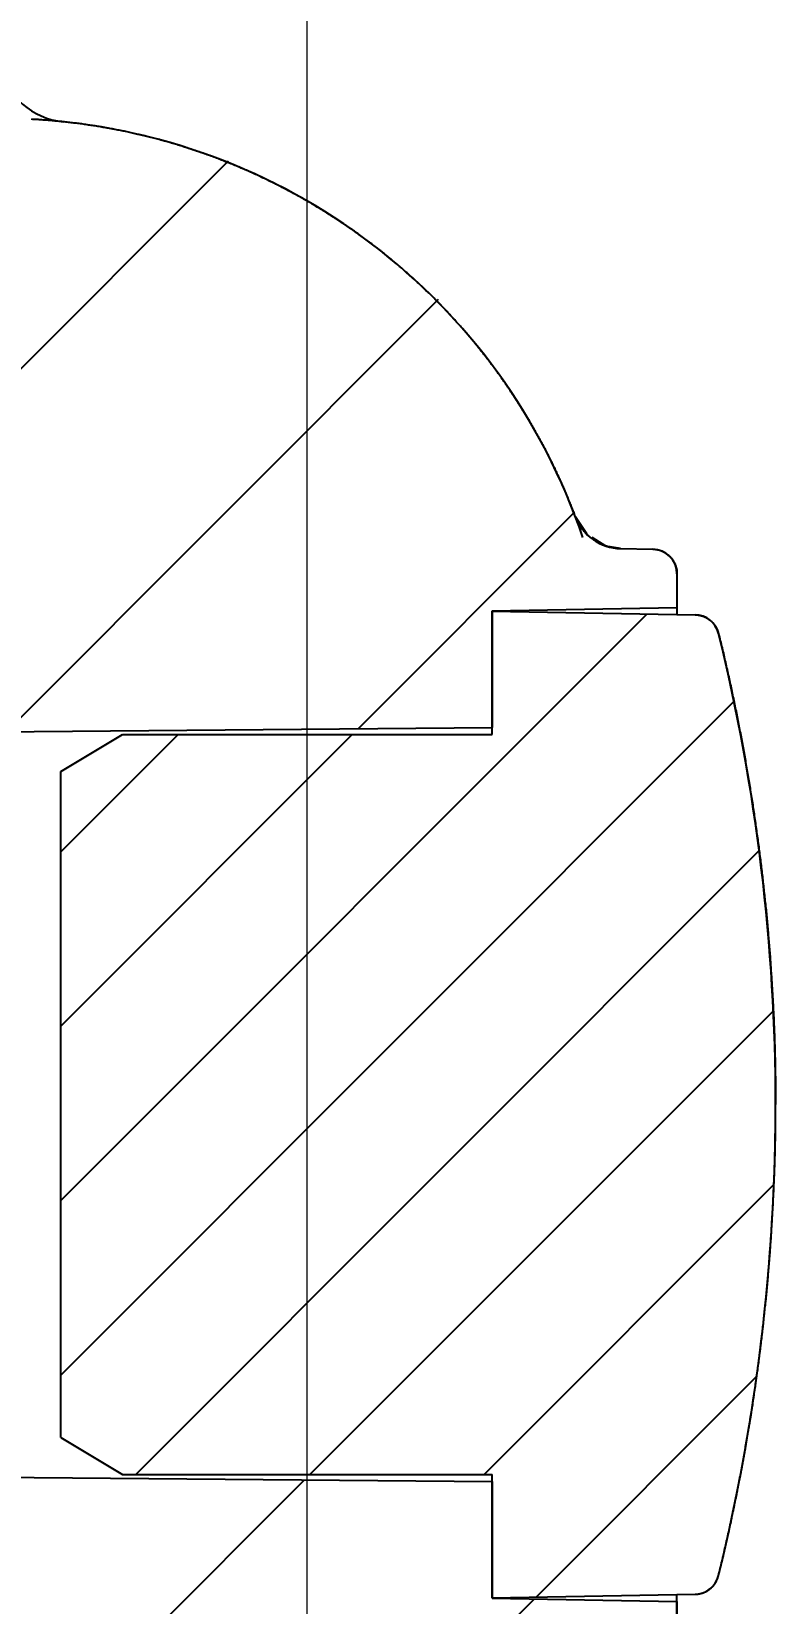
# Model space of a CAD drawing. Header units: millimetres. Extents: x 3559 to 4719, y 1270 to 1649.
# Drawn here: x 4462.04 to 4468.08, y 1553.79 to 1566.54 of the extents above; entities that cross this region are included whole.
import ezdxf

# ---------------------------------------------------------------- set-up
doc = ezdxf.new("R2010")
doc.units = ezdxf.units.MM
doc.layers.get('0').update_dxf_attribs({"linetype": 'CONTINUOUS'})
doc.layers.get('Defpoints').update_dxf_attribs({"linetype": 'CONTINUOUS'})
doc.layers.add('dim', color=3, linetype='CONTINUOUS', lineweight=9)
doc.styles.add('longtou', font='romand.shx', dxfattribs={"width": 0.8, "bigfont": 'fangsong.shx'})
doc.dimstyles.new('YanXiu', dxfattribs={"dimtxt": 2.5, "dimasz": 2.2, "dimexe": 1, "dimexo": 0, "dimgap": 0.66, "dimtad": 0, "dimzin": 0, "dimdsep": 46, "dimtxsty": 'longtou', "dimblk": 'CLOSEDBLANK', "dimcen": 0, "dimclrd": 3, "dimclre": 3, "dimclrt": 7, "dimadec": 0, "dimazin": 0, "dimtfac": 1, "dimtdec": 4, "dimtofl": 0, "dimtmove": 0, "dimatfit": 3, "dimldrblk": 'CLOSEDBLANK', "dimfxl": 0, "dimtolj": 1, "dimtzin": 0, "dimlwd": 0, "dimlwe": 0, "dimarcsym": 0})

# ---------------------------------------------------------------- blocks, each defined once
blk = doc.blocks.new('_ClosedBlank')
at = {"color": 0, "linetype": 'ByBlock', "lineweight": -2}
for p, q in [((-1, 0.1667), (0, 0)), ((-1, 0.1667), (-1, -0.1667)), ((0, 0), (-1, -0.1667))]:
    blk.add_line(p, q, dxfattribs=at)
blk = doc.blocks.new('*D60')
at = {"layer": 'Defpoints', "color": 0}
for p in [(4452.281, 1571.594), (4452.281, 1566.339), (4464.281, 1553.21)]:
    blk.add_point(p, dxfattribs=at)
at = {"layer": 'dim', "color": 3, "lineweight": 5}
for p, q in [((4452.281, 1566.339), (4452.281, 1572.294)), ((4464.281, 1553.21), (4464.281, 1572.294)), ((4452.281, 1571.594), (4449.481, 1571.594)), ((4461.481, 1571.594), (4455.081, 1571.594))]:
    blk.add_line(p, q, dxfattribs=at)
at = {"layer": 'dim', "color": 3, "lineweight": 5, "xscale": 2.8, "yscale": 2.8, "zscale": 2.8, "rotation": 180}
blk.add_blockref('_ClosedBlank', (4452.281, 1571.594), dxfattribs=at)
at = {"layer": 'dim', "color": 3, "lineweight": 5, "xscale": 2.8, "yscale": 2.8, "zscale": 2.8}
blk.add_blockref('_ClosedBlank', (4464.281, 1571.594), dxfattribs=at)
at = {"layer": 'dim', "color": 7, "insert": (4443.315, 1571.594), "char_height": 3.5, "attachment_point": 5, "style": 'longtou'}
blk.add_mtext('12.00', dxfattribs=at)

msp = doc.modelspace()

# ---------------------------------------------------------------- hatches: boundary and pattern name
h = msp.add_hatch()
h.set_pattern_fill('DEFAULT__13', color=5, scale=2, angle=45, style=0)
h.set_pattern_definition([(45, (3403.477, 1037.0707), (-1.4142136, 1.4142136), [])])
edge = h.paths.add_edge_path()
edge.add_line((4466.781, 1490.339), (4464.281, 1490.339))
edge.add_line((4464.281, 1490.339), (4464.281, 1427.467))
edge.add_line((4464.281, 1427.467), (4452.281, 1426.839))
edge.add_line((4452.281, 1426.839), (4452.281, 1424.589))
edge.add_line((4452.281, 1424.589), (4459.281, 1424.589))
edge.add_line((4459.281, 1424.589), (4459.281, 1425.839))
edge.add_line((4459.281, 1425.839), (4465.781, 1425.895))
edge.add_line((4465.781, 1425.895), (4465.781, 1426.842))
edge.add_line((4465.781, 1426.842), (4467.281, 1426.868))
edge.add_line((4467.281, 1426.868), (4467.281, 1427.142))
edge.add_spline(control_points=[(4467.115, 1427.339), (4467.215, 1427.322), (4467.281, 1427.244), (4467.281, 1427.142)], knot_values=[0, 0, 0, 0, 1, 1, 1, 1], degree=3, periodic=0)
edge.add_spline(control_points=[(4467.115, 1427.339), (4466.913, 1427.373), (4466.781, 1427.529), (4466.781, 1427.734)], knot_values=[0, 0, 0, 0, 1, 1, 1, 1], degree=3, periodic=0)
edge.add_line((4466.781, 1427.734), (4466.781, 1490.339))
edge = h.paths.add_edge_path()
edge.add_line((4452.281, 1418.839), (4452.281, 1421.089))
edge.add_line((4452.281, 1421.089), (4459.281, 1421.089))
edge.add_line((4459.281, 1421.089), (4459.281, 1419.839))
edge.add_line((4459.281, 1419.839), (4465.781, 1419.782))
edge.add_line((4465.781, 1419.782), (4465.781, 1418.835))
edge.add_line((4465.781, 1418.835), (4467.281, 1418.809))
edge.add_line((4467.281, 1418.809), (4467.281, 1418.535))
edge.add_spline(control_points=[(4467.085, 1418.335), (4467.2, 1418.337), (4467.281, 1418.42), (4467.281, 1418.535)], knot_values=[0, 0, 0, 0, 1, 1, 1, 1], degree=3, periodic=0)
edge.add_line((4467.085, 1418.335), (4466.824, 1418.331))
edge.add_spline(control_points=[(4466.457, 1418.072), (4466.517, 1418.23), (4466.655, 1418.328), (4466.824, 1418.331)], knot_values=[0, 0, 0, 0, 1, 1, 1, 1], degree=3, periodic=0)
edge.add_spline(control_points=[(4466.457, 1418.072), (4465.733, 1416.162), (4464.083, 1414.957), (4462.043, 1414.85)], knot_values=[0, 0, 0, 0, 1, 1, 1, 1], degree=3, periodic=0)
edge.add_line((4462.043, 1414.85), (4452.281, 1414.339))
edge.add_line((4452.281, 1414.339), (4452.281, 1415.842))
edge.add_line((4452.281, 1415.842), (4453.781, 1415.868))
edge.add_line((4453.781, 1415.868), (4453.781, 1416.807))
edge.add_line((4453.781, 1416.807), (4453.067, 1416.845))
edge.add_line((4453.067, 1416.845), (4452.781, 1417.01))
edge.add_line((4452.781, 1417.01), (4452.781, 1418.812))
edge.add_line((4452.781, 1418.812), (4452.281, 1418.839))
h.paths.add_polyline_path([(4466.781, 1490.339), (4464.281, 1490.339)])
h.paths.add_polyline_path([(4466.781, 1490.339), (4464.281, 1490.339), (4464.281, 1506.786), (4458.281, 1506.839), (4458.281, 1507.846), (4458.627, 1508.192), (4464.781, 1508.245), (4464.781, 1510.432), (4458.627, 1510.486), (4458.281, 1510.831), (4458.281, 1511.839), (4464.281, 1511.891), (4464.281, 1530.786), (4458.281, 1530.839), (4458.281, 1531.846), (4458.627, 1532.192), (4464.781, 1532.245), (4464.781, 1534.432), (4458.627, 1534.486), (4458.281, 1534.831), (4458.281, 1535.839), (4464.281, 1535.891), (4464.281, 1540.741), (4466.781, 1540.741)])
h.paths.add_polyline_path([(4466.781, 1540.741), (4464.281, 1540.741)])
edge = h.paths.add_edge_path()
edge.add_line((4466.781, 1540.741), (4464.281, 1540.741))
edge.add_line((4464.281, 1540.741), (4464.281, 1553.21))
edge.add_line((4464.281, 1553.21), (4452.281, 1553.839))
edge.add_line((4452.281, 1553.839), (4452.281, 1556.089))
edge.add_line((4452.281, 1556.089), (4459.281, 1556.089))
edge.add_line((4459.281, 1556.089), (4459.281, 1554.839))
edge.add_line((4459.281, 1554.839), (4465.781, 1554.782))
edge.add_line((4465.781, 1554.782), (4465.781, 1553.835))
edge.add_line((4465.781, 1553.835), (4467.281, 1553.809))
edge.add_line((4467.281, 1553.809), (4467.281, 1553.535))
edge.add_spline(control_points=[(4467.115, 1553.338), (4467.215, 1553.355), (4467.281, 1553.433), (4467.281, 1553.535)], knot_values=[0, 0, 0, 0, 1, 1, 1, 1], degree=3, periodic=0)
edge.add_spline(control_points=[(4467.115, 1553.338), (4466.913, 1553.304), (4466.781, 1553.148), (4466.781, 1552.943)], knot_values=[0, 0, 0, 0, 1, 1, 1, 1], degree=3, periodic=0)
edge.add_line((4466.781, 1552.943), (4466.781, 1540.741))
edge = h.paths.add_edge_path()
edge.add_line((4452.281, 1561.839), (4452.281, 1559.589))
edge.add_line((4452.281, 1559.589), (4459.281, 1559.589))
edge.add_line((4459.281, 1559.589), (4459.281, 1560.839))
edge.add_line((4459.281, 1560.839), (4465.781, 1560.895))
edge.add_line((4465.781, 1560.895), (4465.781, 1561.842))
edge.add_line((4465.781, 1561.842), (4467.281, 1561.868))
edge.add_line((4467.281, 1561.868), (4467.281, 1562.142))
edge.add_spline(control_points=[(4467.085, 1562.342), (4467.2, 1562.34), (4467.281, 1562.258), (4467.281, 1562.142)], knot_values=[0, 0, 0, 0, 1, 1, 1, 1], degree=3, periodic=0)
edge.add_line((4467.085, 1562.342), (4466.824, 1562.346))
edge.add_spline(control_points=[(4466.824, 1562.346), (4466.655, 1562.349), (4466.517, 1562.447), (4466.457, 1562.605)], knot_values=[0, 0, 0, 0, 1, 1, 1, 1], degree=3, periodic=0)
edge.add_spline(control_points=[(4466.457, 1562.605), (4465.733, 1564.515), (4464.083, 1565.72), (4462.043, 1565.827)], knot_values=[0, 0, 0, 0, 1, 1, 1, 1], degree=3, periodic=0)
edge.add_line((4462.043, 1565.827), (4452.281, 1566.339))
edge.add_line((4452.281, 1566.339), (4452.281, 1564.835))
edge.add_line((4452.281, 1564.835), (4453.781, 1564.809))
edge.add_line((4453.781, 1564.809), (4453.781, 1563.87))
edge.add_line((4453.781, 1563.87), (4453.067, 1563.832))
edge.add_line((4453.067, 1563.832), (4452.781, 1563.667))
edge.add_line((4452.781, 1563.667), (4452.781, 1561.865))
edge.add_line((4452.781, 1561.865), (4452.281, 1561.839))
h = msp.add_hatch()
h.set_pattern_fill('C', color=2, angle=45, style=0)
h.set_pattern_definition([(45, (3403.477, 1037.0707), (-0.7071068, 0.7071068), [])])
edge = h.paths.add_edge_path()
edge.add_line((4465.781, 1561.839), (4467.428, 1561.81))
edge.add_spline(control_points=[(4467.428, 1561.81), (4467.522, 1561.808), (4467.596, 1561.749), (4467.618, 1561.658)], knot_values=[0, 0, 0, 0, 1, 1, 1, 1], degree=3, periodic=0)
edge.add_spline(control_points=[(4467.618, 1561.658), (4467.926, 1560.406), (4468.081, 1559.127), (4468.081, 1557.839)], knot_values=[0, 0, 0, 0, 1, 1, 1, 1], degree=3, periodic=0)
edge.add_spline(control_points=[(4467.618, 1554.019), (4467.926, 1555.271), (4468.081, 1556.55), (4468.081, 1557.839)], knot_values=[0, 0, 0, 0, 1, 1, 1, 1], degree=3, periodic=0)
edge.add_spline(control_points=[(4467.428, 1553.867), (4467.522, 1553.869), (4467.596, 1553.928), (4467.618, 1554.019)], knot_values=[0, 0, 0, 0, 1, 1, 1, 1], degree=3, periodic=0)
edge.add_line((4467.428, 1553.867), (4465.781, 1553.839))
edge.add_line((4465.781, 1553.839), (4465.781, 1554.839))
edge.add_line((4465.781, 1554.839), (4462.781, 1554.839))
edge.add_line((4462.781, 1554.839), (4462.281, 1555.139))
edge.add_line((4462.281, 1555.139), (4462.281, 1560.539))
edge.add_line((4462.281, 1560.539), (4462.781, 1560.839))
edge.add_line((4462.781, 1560.839), (4465.781, 1560.839))
edge.add_line((4465.781, 1560.839), (4465.781, 1561.839))

# ---------------------------------------------------------------- linework, layer by layer
at = {"color": 7, "linetype": 'Continuous'}
for p, q in [((4466.549, 1562.466), (4466.457, 1562.605)), ((4466.704, 1562.367), (4466.593, 1562.435)), ((4466.824, 1562.346), (4466.704, 1562.367)), ((4466.824, 1562.346), (4467.085, 1562.342)), ((4466.824, 1562.346), (4467.085, 1562.342)), ((4467.281, 1562.142), (4467.281, 1561.81)), ((4467.281, 1562.142), (4467.281, 1561.868)), ((4465.781, 1561.842), (4467.281, 1561.868)), ((4465.781, 1561.842), (4467.281, 1561.868)), ((4465.781, 1560.839), (4465.781, 1561.842)), ((4465.781, 1561.842), (4465.781, 1560.895)), ((4465.781, 1561.839), (4467.428, 1561.81)), ((4465.781, 1560.839), (4465.781, 1561.839)), ((4465.781, 1561.839), (4467.428, 1561.81)), ((4459.281, 1560.839), (4465.781, 1560.895)), ((4459.281, 1560.839), (4465.781, 1560.895)), ((4462.281, 1560.539), (4462.781, 1560.839)), ((4462.281, 1560.539), (4462.781, 1560.839)), ((4462.781, 1560.839), (4465.781, 1560.839)), ((4462.781, 1560.839), (4465.781, 1560.839)), ((4462.281, 1555.139), (4462.281, 1560.539)), ((4462.281, 1555.139), (4462.281, 1560.539)), ((4462.281, 1555.139), (4462.781, 1554.839)), ((4462.281, 1555.139), (4462.781, 1554.839)), ((4459.281, 1554.839), (4465.781, 1554.782)), ((4459.281, 1554.839), (4465.781, 1554.782)), ((4462.781, 1554.839), (4465.781, 1554.839)), ((4462.781, 1554.839), (4465.781, 1554.839)), ((4465.781, 1553.835), (4465.781, 1554.839)), ((4465.781, 1553.839), (4465.781, 1554.839)), ((4465.781, 1554.782), (4465.781, 1553.835)), ((4465.781, 1553.839), (4467.428, 1553.867)), ((4465.781, 1553.839), (4467.428, 1553.867)), ((4465.781, 1553.835), (4467.281, 1553.809)), ((4465.781, 1553.835), (4467.281, 1553.809)), ((4467.281, 1553.535), (4467.281, 1553.867)), ((4467.281, 1553.809), (4467.281, 1553.535))]:
    msp.add_line(p, q, dxfattribs=at)
for centre, radius, start, end in [((4462.363, 1566.404), 0.6, 194.2703, 264.0398), ((4461.781, 1560.834), 5, 18.6752, 87), ((4466.831, 1562.746), 0.4, 200.7443, 269), ((4467.081, 1562.142), 0.2, 0, 89), ((4467.424, 1561.61), 0.2, 13.8171, 89), ((4452.09, 1557.839), 15.991, 346.1829, 13.8171), ((4467.424, 1554.067), 0.2, 271, 346.1829)]:
    msp.add_arc(centre, radius, start, end, dxfattribs=at)
for points, start_tangent, end_tangent in [([(4466.457, 1562.605), (4466.442, 1562.645), (4466.426, 1562.685), (4466.41, 1562.724), (4466.393, 1562.764), (4466.377, 1562.804), (4466.359, 1562.844), (4466.342, 1562.883), (4466.324, 1562.923), (4466.305, 1562.962), (4466.287, 1563.002), (4466.268, 1563.041), (4466.248, 1563.08), (4466.228, 1563.12), (4466.208, 1563.159), (4466.187, 1563.198), (4466.166, 1563.237), (4466.145, 1563.275), (4466.123, 1563.314), (4466.1, 1563.352), (4466.078, 1563.391), (4466.055, 1563.429), (4466.031, 1563.467), (4466.008, 1563.505), (4465.983, 1563.543), (4465.959, 1563.581), (4465.934, 1563.618), (4465.909, 1563.656), (4465.883, 1563.693), (4465.857, 1563.73), (4465.831, 1563.767), (4465.804, 1563.803), (4465.777, 1563.84), (4465.749, 1563.876), (4465.721, 1563.912), (4465.693, 1563.948), (4465.664, 1563.983), (4465.636, 1564.019), (4465.606, 1564.054), (4465.577, 1564.089), (4465.546, 1564.124), (4465.516, 1564.158), (4465.485, 1564.192), (4465.454, 1564.226), (4465.423, 1564.26), (4465.391, 1564.293), (4465.359, 1564.326), (4465.327, 1564.359), (4465.294, 1564.392), (4465.261, 1564.424), (4465.228, 1564.456), (4465.194, 1564.488), (4465.16, 1564.519), (4465.126, 1564.551), (4465.091, 1564.581), (4465.056, 1564.612), (4465.021, 1564.642), (4464.985, 1564.672), (4464.95, 1564.702), (4464.914, 1564.731), (4464.877, 1564.76), (4464.841, 1564.789), (4464.804, 1564.817), (4464.767, 1564.845), (4464.729, 1564.872), (4464.691, 1564.9), (4464.654, 1564.926), (4464.615, 1564.953), (4464.577, 1564.979), (4464.538, 1565.005), (4464.499, 1565.03), (4464.46, 1565.055), (4464.421, 1565.08), (4464.382, 1565.104), (4464.342, 1565.128), (4464.302, 1565.152), (4464.262, 1565.175), (4464.221, 1565.198), (4464.181, 1565.22), (4464.14, 1565.242), (4464.099, 1565.264), (4464.058, 1565.285), (4464.017, 1565.306), (4463.976, 1565.326), (4463.934, 1565.346), (4463.893, 1565.366), (4463.851, 1565.385), (4463.809, 1565.404), (4463.767, 1565.423), (4463.725, 1565.441), (4463.682, 1565.458), (4463.64, 1565.475), (4463.597, 1565.492), (4463.555, 1565.509), (4463.512, 1565.525), (4463.469, 1565.54), (4463.426, 1565.555), (4463.383, 1565.57), (4463.34, 1565.584), (4463.297, 1565.598), (4463.254, 1565.612), (4463.211, 1565.625), (4463.168, 1565.638), (4463.124, 1565.65), (4463.081, 1565.662), (4463.037, 1565.673), (4462.994, 1565.684), (4462.951, 1565.695), (4462.907, 1565.705), (4462.864, 1565.715), (4462.82, 1565.725), (4462.777, 1565.734), (4462.733, 1565.742), (4462.69, 1565.751), (4462.646, 1565.758), (4462.603, 1565.766), (4462.56, 1565.773), (4462.516, 1565.779), (4462.473, 1565.786), (4462.43, 1565.792), (4462.386, 1565.797), (4462.343, 1565.802), (4462.3, 1565.807), (4462.257, 1565.811), (4462.214, 1565.815), (4462.171, 1565.819), (4462.128, 1565.822), (4462.086, 1565.825), (4462.043, 1565.827)], (-0.354193, 0.935173), (-0.99863, 0.052336)), ([(4466.824, 1562.346), (4466.817, 1562.347), (4466.81, 1562.347), (4466.803, 1562.347), (4466.796, 1562.348), (4466.789, 1562.349), (4466.782, 1562.35), (4466.774, 1562.35), (4466.767, 1562.352), (4466.76, 1562.353), (4466.753, 1562.354), (4466.746, 1562.356), (4466.738, 1562.357), (4466.731, 1562.359), (4466.724, 1562.361), (4466.717, 1562.363), (4466.71, 1562.365), (4466.703, 1562.368), (4466.695, 1562.37), (4466.688, 1562.373), (4466.681, 1562.376), (4466.674, 1562.378), (4466.667, 1562.381), (4466.66, 1562.385), (4466.654, 1562.388), (4466.647, 1562.391), (4466.64, 1562.395), (4466.633, 1562.399), (4466.627, 1562.403), (4466.62, 1562.407), (4466.614, 1562.411), (4466.607, 1562.415), (4466.601, 1562.419), (4466.595, 1562.424), (4466.589, 1562.428), (4466.583, 1562.433), (4466.577, 1562.438), (4466.571, 1562.443), (4466.565, 1562.448), (4466.559, 1562.453), (4466.554, 1562.458), (4466.548, 1562.464), (4466.543, 1562.469), (4466.538, 1562.475), (4466.533, 1562.48), (4466.528, 1562.486), (4466.523, 1562.492), (4466.518, 1562.497), (4466.513, 1562.503), (4466.509, 1562.509), (4466.505, 1562.515), (4466.5, 1562.522), (4466.496, 1562.528), (4466.492, 1562.534), (4466.488, 1562.54), (4466.485, 1562.546), (4466.481, 1562.553), (4466.478, 1562.559), (4466.474, 1562.566), (4466.471, 1562.572), (4466.468, 1562.579), (4466.465, 1562.585), (4466.462, 1562.592), (4466.46, 1562.598), (4466.457, 1562.605)], (-0.999848, 0.017452), (-0.354198, 0.935171)), ([(4467.085, 1562.342), (4467.089, 1562.342), (4467.093, 1562.342), (4467.098, 1562.341), (4467.102, 1562.341), (4467.107, 1562.34), (4467.112, 1562.34), (4467.116, 1562.339), (4467.121, 1562.338), (4467.125, 1562.337), (4467.13, 1562.336), (4467.134, 1562.335), (4467.139, 1562.333), (4467.144, 1562.332), (4467.148, 1562.33), (4467.153, 1562.329), (4467.157, 1562.327), (4467.162, 1562.325), (4467.166, 1562.323), (4467.171, 1562.321), (4467.175, 1562.318), (4467.18, 1562.316), (4467.184, 1562.314), (4467.188, 1562.311), (4467.192, 1562.308), (4467.197, 1562.305), (4467.201, 1562.302), (4467.205, 1562.299), (4467.209, 1562.296), (4467.213, 1562.293), (4467.216, 1562.289), (4467.22, 1562.286), (4467.224, 1562.282), (4467.227, 1562.278), (4467.231, 1562.275), (4467.234, 1562.271), (4467.237, 1562.267), (4467.241, 1562.263), (4467.244, 1562.259), (4467.246, 1562.255), (4467.249, 1562.25), (4467.252, 1562.246), (4467.254, 1562.242), (4467.257, 1562.237), (4467.259, 1562.233), (4467.261, 1562.228), (4467.264, 1562.224), (4467.266, 1562.219), (4467.267, 1562.215), (4467.269, 1562.21), (4467.271, 1562.206), (4467.272, 1562.201), (4467.274, 1562.196), (4467.275, 1562.192), (4467.276, 1562.187), (4467.277, 1562.183), (4467.278, 1562.178), (4467.279, 1562.173), (4467.279, 1562.169), (4467.28, 1562.164), (4467.28, 1562.16), (4467.281, 1562.155), (4467.281, 1562.151), (4467.281, 1562.146), (4467.281, 1562.142)], (0.999848, -0.017452), (0, -1)), ([(4467.428, 1561.81), (4467.432, 1561.81), (4467.435, 1561.809), (4467.439, 1561.809), (4467.443, 1561.809), (4467.447, 1561.809), (4467.451, 1561.808), (4467.455, 1561.807), (4467.459, 1561.807), (4467.463, 1561.806), (4467.467, 1561.805), (4467.471, 1561.804), (4467.475, 1561.803), (4467.478, 1561.802), (4467.482, 1561.801), (4467.486, 1561.8), (4467.49, 1561.799), (4467.494, 1561.797), (4467.498, 1561.796), (4467.502, 1561.794), (4467.506, 1561.792), (4467.51, 1561.791), (4467.513, 1561.789), (4467.517, 1561.787), (4467.521, 1561.785), (4467.524, 1561.783), (4467.528, 1561.781), (4467.532, 1561.778), (4467.535, 1561.776), (4467.539, 1561.774), (4467.542, 1561.771), (4467.546, 1561.769), (4467.549, 1561.766), (4467.552, 1561.763), (4467.556, 1561.761), (4467.559, 1561.758), (4467.562, 1561.755), (4467.565, 1561.752), (4467.568, 1561.749), (4467.571, 1561.746), (4467.574, 1561.743), (4467.576, 1561.74), (4467.579, 1561.736), (4467.582, 1561.733), (4467.584, 1561.73), (4467.587, 1561.726), (4467.589, 1561.723), (4467.591, 1561.72), (4467.594, 1561.716), (4467.596, 1561.713), (4467.598, 1561.709), (4467.6, 1561.705), (4467.602, 1561.702), (4467.604, 1561.698), (4467.605, 1561.695), (4467.607, 1561.691), (4467.609, 1561.687), (4467.61, 1561.684), (4467.612, 1561.68), (4467.613, 1561.676), (4467.614, 1561.672), (4467.615, 1561.669), (4467.616, 1561.665), (4467.617, 1561.661), (4467.618, 1561.658)], (0.999848, -0.017452), (0.238823, -0.971063)), ([(4467.618, 1561.658), (4467.647, 1561.541), (4467.674, 1561.424), (4467.701, 1561.306), (4467.726, 1561.189), (4467.751, 1561.071), (4467.775, 1560.953), (4467.798, 1560.834), (4467.82, 1560.716), (4467.841, 1560.597), (4467.862, 1560.478), (4467.881, 1560.359), (4467.9, 1560.24), (4467.917, 1560.121), (4467.934, 1560.001), (4467.95, 1559.882), (4467.965, 1559.762), (4467.979, 1559.642), (4467.992, 1559.522), (4468.005, 1559.402), (4468.016, 1559.282), (4468.026, 1559.162), (4468.036, 1559.042), (4468.044, 1558.921), (4468.052, 1558.801), (4468.059, 1558.681), (4468.065, 1558.56), (4468.07, 1558.44), (4468.074, 1558.32), (4468.077, 1558.199), (4468.079, 1558.079), (4468.081, 1557.959), (4468.081, 1557.839)], (0.238823, -0.971063), (0, -1)), ([(4467.618, 1554.019), (4467.647, 1554.136), (4467.674, 1554.253), (4467.701, 1554.371), (4467.726, 1554.488), (4467.751, 1554.606), (4467.775, 1554.724), (4467.798, 1554.843), (4467.82, 1554.961), (4467.841, 1555.08), (4467.862, 1555.199), (4467.881, 1555.318), (4467.9, 1555.437), (4467.917, 1555.556), (4467.934, 1555.676), (4467.95, 1555.795), (4467.965, 1555.915), (4467.979, 1556.035), (4467.992, 1556.155), (4468.005, 1556.275), (4468.016, 1556.395), (4468.026, 1556.515), (4468.036, 1556.635), (4468.044, 1556.756), (4468.052, 1556.876), (4468.059, 1556.996), (4468.065, 1557.117), (4468.07, 1557.237), (4468.074, 1557.357), (4468.077, 1557.478), (4468.079, 1557.598), (4468.081, 1557.718), (4468.081, 1557.839)], (0.238823, 0.971063), (0, 1)), ([(4467.428, 1553.867), (4467.432, 1553.867), (4467.435, 1553.868), (4467.439, 1553.868), (4467.443, 1553.868), (4467.447, 1553.869), (4467.451, 1553.869), (4467.455, 1553.87), (4467.459, 1553.87), (4467.463, 1553.871), (4467.467, 1553.872), (4467.471, 1553.873), (4467.475, 1553.874), (4467.478, 1553.875), (4467.482, 1553.876), (4467.486, 1553.877), (4467.49, 1553.878), (4467.494, 1553.88), (4467.498, 1553.881), (4467.502, 1553.883), (4467.506, 1553.885), (4467.51, 1553.886), (4467.513, 1553.888), (4467.517, 1553.89), (4467.521, 1553.892), (4467.524, 1553.894), (4467.528, 1553.896), (4467.532, 1553.899), (4467.535, 1553.901), (4467.539, 1553.903), (4467.542, 1553.906), (4467.546, 1553.908), (4467.549, 1553.911), (4467.552, 1553.914), (4467.556, 1553.916), (4467.559, 1553.919), (4467.562, 1553.922), (4467.565, 1553.925), (4467.568, 1553.928), (4467.571, 1553.931), (4467.574, 1553.934), (4467.576, 1553.937), (4467.579, 1553.941), (4467.582, 1553.944), (4467.584, 1553.947), (4467.587, 1553.951), (4467.589, 1553.954), (4467.591, 1553.957), (4467.594, 1553.961), (4467.596, 1553.964), (4467.598, 1553.968), (4467.6, 1553.972), (4467.602, 1553.975), (4467.604, 1553.979), (4467.605, 1553.982), (4467.607, 1553.986), (4467.609, 1553.99), (4467.61, 1553.994), (4467.612, 1553.997), (4467.613, 1554.001), (4467.614, 1554.005), (4467.615, 1554.008), (4467.616, 1554.012), (4467.617, 1554.016), (4467.618, 1554.019)], (0.999848, 0.017452), (0.238823, 0.971063))]:
    msp.add_spline(points, degree=3, dxfattribs=dict(at, start_tangent=start_tangent, end_tangent=end_tangent))

# ---------------------------------------------------------------- dimensions: what is measured, and where the dimension line sits
at = {"layer": 'dim'}
dim = msp.add_linear_dim(base=(4452.281, 1571.594), p1=(4464.281, 1553.21), p2=(4452.281, 1566.339), dimstyle='YanXiu', override={"dimtxt": 3.5, "dimasz": 2.8, "dimexe": 0.69965, "dimgap": 0.69965}, dxfattribs=at)
dim.commit()
dim.dimension.update_dxf_attribs({"geometry": '*D60', "text_midpoint": (4443.315, 1571.594), "dimtype": 160})

doc.saveas('drawing.dxf')
